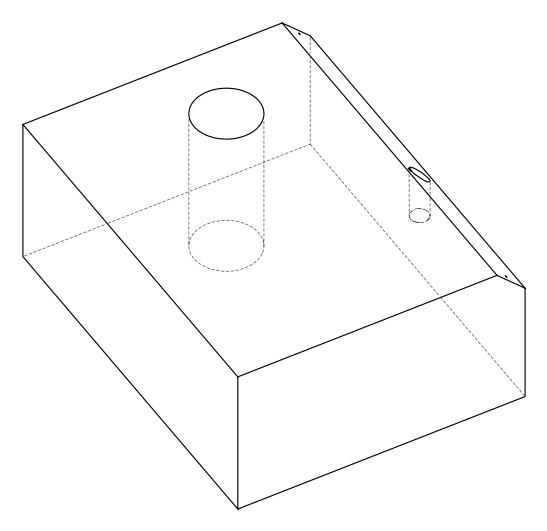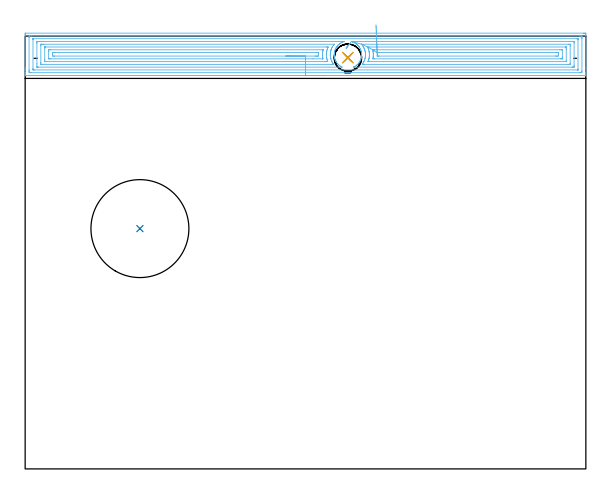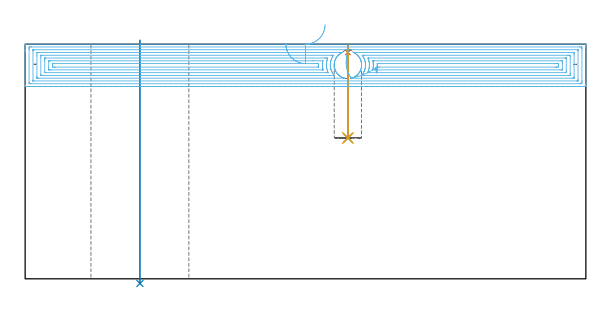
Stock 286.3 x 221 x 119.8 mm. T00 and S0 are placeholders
(PLAN: 6 operations, 5 tool changes, 19.6 min)
(1 SPOT_DRILL | STEP1POCKET | NXT0321_9005460120000 | 0.03 min | 320 mm3)
(2 INDEXABLE_INSERT_DRILL_THROUGH_HOLE_FROM_SOLID | STEP1HOLE | NXT0302_038 | 0.5 min | 235175 mm3)
(3 DRILL_BLIND_HOLE_INTO_CENTER | STEP1POCKET | NXT0301_055 | 0.19 min | 2412 mm3)
(4 DRILL_TO_ENLARGE_BLIND_HOLE | STEP1POCKET | UGT0301_374 | 0.19 min | 3619 mm3)
(5 BORE_BLIND_HOLE | STEP1POCKET | UGT0332_064 | 0.19 min | 1014 mm3)
(6 AREA_MILL | FG_CHAMFER_SURFACE | UGT0205_001 | 18.55 min | 65152 mm3)
(TOOL NXT0321_9005460120000 | NC Spot Drill, 142deg, 12mm, Carbide, Uncoated | D12 PA142 FL30 Z2)
(TOOL NXT0302_038 | Index. Insert Drill 50mm [880-D5000L50-04] | D50 PA176 FL200 Z2)
(TOOL NXT0301_055 | Carbide Drill 8.4mm [860.1-0840-042A1-MM 2214] | D8.4 PA140 FL61 Z2)
(TOOL UGT0301_374 | Twist Drill Flat Bottom 13 mm | D13 PA180 FL101 Z2)
(TOOL UGT0332_064 | 14 mm Boring Bar Slip Fit | D14)
(TOOL UGT0205_001 | Chamfer Mill 20 x 3 x 45 deg. | D20 FL50 Z2)
(OP 1 SPOT_DRILL)
G17 G21 G94 G90
T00 M6
G54
G17 G0 G90 X164.8 Y210. S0 M3
G43 Z129.8 H0
G94 G81 G98 Z115.597 F250. R119.2
G80
M5
M2
(OP 2 INDEXABLE_INSERT_DRILL_THROUGH_HOLE_FROM_SOLID)
G17 G21 G94 G90
T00 M6
G54
G17 G0 G90 X58.6 Y122.7 S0 M3
G43 Z129.8 H1
G94 G81 G98 Z-2.373 F250. R121.8
G80
M5
M2
(OP 3 DRILL_BLIND_HOLE_INTO_CENTER)
G17 G21 G94 G90
T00 M6
G54
G17 G0 G90 X164.8 Y210. S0 M3
G43 Z129.8 H1
G94 G81 G98 Z71.9 F250. R118.2
G80
M5
M2
(OP 4 DRILL_TO_ENLARGE_BLIND_HOLE)
G17 G21 G94 G90
T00 M6
G54
G17 G0 G90 X164.8 Y210. S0 M3
G43 Z129.8 H0
G94 G73 G98 Z71.9 F250. Q11.075 R118.2
G80
M5
M2
(OP 5 BORE_BLIND_HOLE)
G17 G21 G94 G90
T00 M6
G54
G17 G0 G90 X164.8 Y210. S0 M3
G43 Z129.8 H0
G94 G85 G98 Z71.9 F250. R118.2
G80
M5
M2
(OP 6 AREA_MILL)
G17 G21 G94 G90
T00 M6
G54
G17 G0 G90 X153.15 Y200.9 S1061 M3
G43 Z129.8 H0
G94 G1 X153.112 Z128.928 F250.
X152.998 Z128.063
X152.809 Z127.212
X152.547 Z126.38
X152.213 Z125.574
X151.81 Z124.8
X151.342 Z124.064
X150.81 Z123.372
X150.221 Z122.729
X149.578 Z122.14
X148.886 Z121.608
X148.15 Z121.14
X147.376 Z120.737
X146.57 Z120.403
X145.738 Z120.141
X144.886 Z119.952
X144.022 Z119.838
X143.15 Z119.8
X0.175
X0.01 Y200.903 Z119.788
X0.007 Y200.946 Z119.745
X0. Y201.344 Z119.356
Y201.662 Z119.038
Y202.358 Z118.338
Y203.595 Z117.102
Y204.137 Z116.558
Y204.756 Z115.94
Y221.932 Z98.765
X0.002 Y222.205 Z98.492
X0.01 Y222.492 Z98.206
X0.297 Y222.499 Z98.199
X285.108 Y222.5 Z98.2
X285.679 Y222.499 Z98.201
X286.243 Y222.494 Z98.204
X286.292 Y222.492 Z98.206
X286.296 Y221.932 Z98.765
X286.3 Y221.313 Z99.384
Y204.756 Z115.94
Y202.358 Z118.338
Y201.662 Z119.038
Y201.344 Z119.356
X286.293 Y200.946 Z119.745
X286.29 Y200.903 Z119.788
X286.125 Y200.9 Z119.8
X143.15
Y202.314 Z118.386
X3.302
X2.449 Y202.317 Z118.383
X2.409 Y202.319 Z118.381
X2.01 Y202.358 Z118.342
X2.003 Y202.762 Z117.938
X2.001 Y203.247 Z117.453
X2. Y203.654 Z117.046
X2.001 Y220.153 Z100.547
X2.002 Y220.557 Z100.143
X2.01 Y221.042 Z99.658
X2.37 Y221.081 Z99.619
X2.409 Y221.083 Z99.617
X3.259 Y221.086 Z99.614
X282.998
X283.851 Y221.083 Z99.617
X283.891 Y221.081 Z99.619
X284.29 Y221.042 Z99.658
X284.297 Y220.638 Z100.062
X284.299 Y220.153 Z100.547
X284.3 Y219.746 Z100.954
X284.299 Y203.247 Z117.453
X284.298 Y202.843 Z117.857
X284.29 Y202.358 Z118.342
X283.93 Y202.319 Z118.381
X283.891 Y202.317 Z118.383
X283.041 Y202.314 Z118.386
X143.15
Y203.728 Z116.972
X4.606 Y203.729 Z116.971
X4.196 Y203.731 Z116.969
X4.06 Y203.733 Z116.967
X4.019 Y203.735 Z116.965
X4.01 Y203.813 Z116.887
X4.005 Y203.942 Z116.758
X4.001 Y204.137 Z116.563
X4. Y204.332 Z116.368
Y219.263 Z101.437
X4.001 Y219.456 Z101.244
X4.01 Y219.652 Z101.048
X4.013 Y219.666 Z101.034
X4.018 Y219.668 Z101.032
X4.042 Y219.67 Z101.03
X4.093 Y219.671 Z101.029
X4.196 Y219.672
X281.694 Y219.671
X282.104 Y219.669 Z101.031
X282.24 Y219.667 Z101.033
X282.281 Y219.665 Z101.035
X282.29 Y219.588 Z101.112
X282.295 Y219.458 Z101.242
X282.299 Y219.263 Z101.437
X282.3 Y219.068 Z101.632
Y204.137 Z116.563
X282.299 Y203.943 Z116.757
X282.29 Y203.748 Z116.952
X282.287 Y203.734 Z116.966
X282.282 Y203.732 Z116.968
X282.258 Y203.73 Z116.97
X282.207 Y203.729 Z116.971
X282.104 Y203.728 Z116.972
X143.15
Y205.143 Z115.557
X6.76
X6.077 Y205.15 Z115.55
X6.01 Y205.16 Z115.54
X6.005 Y205.261 Z115.439
X6.002 Y205.474 Z115.226
X6. Y206.806 Z113.894
Y217.466 Z103.234
X6.002 Y217.92 Z102.78
X6.005 Y218.138 Z102.562
X6.01 Y218.241 Z102.459
X6.106 Y218.251 Z102.449
X6.877 Y218.257 Z102.443
X6.993
X162.808
X162.982 Y218.255 Z102.441
X163.019
X162.794 Y218.195 Z102.5
X162.35 Y218.049 Z102.649
X161.979 Y217.896 Z102.8
X161.614 Y217.73 Z102.97
X161.457 Y217.646 Z103.054
X161.005 Y217.368 Z103.331
X160.741 Y217.187 Z103.512
X160.564 Y217.066 Z103.634
X160.455 Y216.979 Z103.72
X160.286 Y216.843 Z103.855
X160.013 Y216.594 Z104.103
X159.972 Y216.557 Z104.14
X159.671 Y216.26 Z104.44
X159.576 Y216.149 Z104.549
X159.534 Y216.098 Z104.596
X159.512 Y216.074 Z104.623
X159.502 Y216.062 Z104.636
X159.458 Y216.012 Z104.687
X159.411 Y215.958 Z104.742
X159.084 Y215.521 Z105.179
X158.781 Y215.072 Z105.628
X158.55 Y214.631 Z106.069
X158.346 Y214.186 Z106.514
X158.18 Y213.746 Z106.954
X158.043 Y213.3 Z107.4
X157.956 Y212.942 Z107.758
X157.885 Y212.581 Z108.119
X157.864 Y212.415 Z108.285
X157.825 Y211.972 Z108.728
X157.808 Y211.529 Z109.171
X157.821 Y211.085 Z109.615
X157.858 Y210.643 Z110.057
X157.885 Y210.419 Z110.281
X157.95 Y210.087 Z110.613
X158.028 Y209.757 Z110.943
X158.16 Y209.311 Z111.389
X158.322 Y208.871 Z111.829
X158.523 Y208.424 Z112.276
X158.748 Y207.985 Z112.715
X158.778 Y207.933 Z112.767
X159.06 Y207.511 Z113.189
X159.363 Y207.1 Z113.6
X159.513 Y206.917 Z113.783
X159.671 Y206.739 Z113.961
X159.938 Y206.471 Z114.229
X160.216 Y206.214 Z114.486
X160.387 Y206.071 Z114.629
X160.564 Y205.932 Z114.768
X161.004 Y205.631 Z115.069
X161.457 Y205.352 Z115.348
X161.502 Y205.328 Z115.372
X161.682 Y205.239 Z115.461
X161.861 Y205.15 Z115.55
X161.586 Y205.144 Z115.556
X161.482 Y205.143 Z115.557
X143.15
Y206.557 Z114.143
X8.664
X8.018 Y206.56 Z114.14
X8.014 Y206.563 Z114.137
X8.005 Y206.573 Z114.127
X8.002 Y206.806 Z113.894
X8. Y207.467 Z113.233
Y216.364 Z104.336
X8.003 Y216.594 Z104.106
X8.007 Y216.759 Z103.941
X8.01 Y216.835 Z103.865
X8.163 Y216.838 Z103.862
X8.415 Y216.842 Z103.858
X8.664 Y216.843 Z103.857
X9.307
X157.709
X157.807 Y216.837 Z103.863
X157.789 Y216.808 Z103.892
X157.744 Y216.744 Z103.956
X157.632 Y216.594 Z104.106
X157.364 Y216.232 Z104.468
X156.992 Y215.704 Z104.996
X156.687 Y215.126 Z105.574
X156.542 Y214.814 Z105.886
X156.41 Y214.513 Z106.187
X156.192 Y213.924 Z106.776
X156.17 Y213.862 Z106.838
X156.107 Y213.659 Z107.041
X155.985 Y213.156 Z107.544
X155.961 Y213.035 Z107.665
X155.901 Y212.696 Z108.004
X155.864 Y212.387 Z108.313
X155.846 Y212.145 Z108.555
X155.818 Y211.543 Z109.157
X155.824 Y211.255 Z109.445
X155.835 Y210.985 Z109.715
X155.894 Y210.365 Z110.335
X155.958 Y210.001 Z110.699
X156.055 Y209.527 Z111.173
X156.069 Y209.476 Z111.224
X156.107 Y209.344 Z111.356
X156.371 Y208.586 Z112.114
X156.558 Y208.137 Z112.563
X156.78 Y207.696 Z113.004
X157.001 Y207.298 Z113.402
X157.325 Y206.806 Z113.894
X157.486 Y206.564 Z114.136
X157.248 Y206.56 Z114.14
X157.001 Y206.558 Z114.142
X156.358 Y206.557 Z114.143
X143.15
Y207.971 Z112.729
X10.451 Y207.972 Z112.728
X10.173 Y207.973 Z112.727
X10.068 Y207.976 Z112.724
X10.021 Y207.978 Z112.722
X10.01 Y208. Z112.7
X10.003 Y208.142 Z112.558
X10.001 Y208.586 Z112.114
X10. Y209.035 Z111.665
X10.001 Y214.814 Z105.886
X10.003 Y215.26 Z105.44
X10.01 Y215.412 Z105.288
X10.015 Y215.423 Z105.277
X10.028 Y215.425 Z105.275
X10.065 Y215.427 Z105.273
X10.142 Y215.428 Z105.272
X10.451 Y215.429 Z105.271
X153.703
X154.32 Y215.427 Z105.273
X154.6 Y215.425 Z105.275
X154.695 Y215.422 Z105.278
X154.67 Y215.355 Z105.345
X154.45 Y214.814 Z105.886
X154.413 Y214.721 Z105.979
X154.32 Y214.465 Z106.235
X154.152 Y213.924 Z106.776
X154.007 Y213.346 Z107.354
X153.947 Y213.035 Z107.665
X153.883 Y212.58 Z108.12
X153.845 Y212.145 Z108.555
X153.826 Y211.746 Z108.954
X153.825 Y211.255 Z109.445
X153.844 Y210.839 Z109.861
X153.89 Y210.365 Z110.335
X153.973 Y209.821 Z110.879
X154.051 Y209.476 Z111.224
X154.137 Y209.128 Z111.572
X154.298 Y208.608 Z112.092
X154.422 Y208.229 Z112.471
X154.496 Y207.978 Z112.722
X154.32 Y207.975 Z112.725
X154.042 Y207.973 Z112.727
X153.426 Y207.971 Z112.729
X153.15
X143.15
Y209.385 Z111.315
X13.132
X12.328 Y209.386 Z111.314
X12.238 Y209.388 Z111.312
X12.148 Y209.392 Z111.308
X12.01 Y209.403 Z111.297
X12.007 Y209.476 Z111.224
X12.002 Y209.711 Z110.989
X12. Y213.035 Z107.665
Y213.272 Z107.428
X12.004 Y213.924 Z106.776
X12.007 Y213.983 Z106.717
X12.01 Y214.006 Z106.694
X12.057 Y214.009 Z106.691
X12.149 Y214.013 Z106.687
X12.238 Y214.014 Z106.686
X13.041 Y214.015 Z106.685
X151.73 Y214.014 Z106.686
X151.911 Y214.013 Z106.687
X152.032 Y214.011 Z106.689
X152.119 Y214.008 Z106.692
X152.118 Y213.994 Z106.706
X152.106 Y213.924 Z106.776
X152.026 Y213.539 Z107.161
X151.937 Y213.035 Z107.665
X151.9 Y212.775 Z107.925
X151.844 Y212.145 Z108.555
X151.832 Y211.953 Z108.747
X151.825 Y211.255 Z109.445
X151.829 Y211.066 Z109.634
X151.885 Y210.365 Z110.335
X151.916 Y210.089 Z110.611
X152.014 Y209.476 Z111.224
X152.02 Y209.42 Z111.28
X152.022 Y209.392 Z111.308
X151.911 Y209.389 Z111.311
X151.73 Y209.386 Z111.314
X146.993 Y209.385 Z111.315
X143.15
Y210.799 Z109.901
X14.919 Y210.8 Z109.9
X14.481 Y210.802 Z109.898
X14.025 Y210.807 Z109.893
X14.001 Y211.255 Z109.445
X14. Y211.28 Z109.42
Y212.145 Z108.555
X14.001 Y212.169 Z108.531
X14.025 Y212.593 Z108.107
X14.464 Y212.598 Z108.102
X14.919 Y212.6 Z108.1
X15.355
X149.395
X149.694 Y212.597 Z108.103
X149.852 Y212.593 Z108.107
X149.853 Y212.491 Z108.209
X149.852 Y212.389 Z108.311
X149.834 Y212.163 Z108.537
Y212.145 Z108.555
X149.816 Y211.291 Z109.409
X149.817 Y211.255 Z109.445
X149.829 Y210.823 Z109.877
X149.409 Y210.806 Z109.894
X148.958 Y210.802 Z109.898
X148.522 Y210.8 Z109.9
X148.065 Y210.799 Z109.901
X143.15
X142.278 Z109.939
X141.414 Z110.052
X140.562 Z110.241
X139.73 Z110.504
X138.924 Z110.837
X138.15 Z111.24
X137.414 Z111.709
X136.722 Z112.24
X136.079 Z112.829
X135.49 Z113.473
X134.958 Z114.165
X134.49 Z114.901
X134.087 Z115.674
X133.753 Z116.48
X133.491 Z117.312
X133.302 Z118.164
X133.188 Z119.029
X133.15 Z119.901
G0 X165.015 Y216.229 Z116.348
G1 X164.728 Y215.867 Z115.608
X164.482 Y215.557 Z114.831
X164.28 Y215.301 Z114.022
X164.121 Y215.102 Z113.187
X164.009 Y214.96 Z112.334
X163.943 Y214.877 Z111.468
X163.924 Y214.853 Z110.596
X163.953 Y214.889 Z109.725
X164.028 Y214.985 Z108.861
X164.151 Y215.139 Z108.011
X164.318 Y215.35 Z107.182
X164.53 Y215.618 Z106.379
X164.785 Y215.939 Z105.609
X165.08 Y216.311 Z104.877
X165.414 Y216.732 Z104.19
X165.784 Y217.199 Z103.552
X166.187 Y217.707 Z102.969
X166.62 Y218.253 Z102.444
X166.622 Y218.255 Z102.442
X166.666 Y218.256 Z102.441
X166.83
X167.005 Y218.257 Z102.443
X279.54
X280.223 Y218.25 Z102.45
X280.29 Y218.24 Z102.46
X280.295 Y218.139 Z102.561
X280.298 Y217.926 Z102.774
X280.3 Y217.5 Z103.2
Y205.933 Z114.767
X280.298 Y205.48 Z115.22
X280.295 Y205.262 Z115.438
X280.29 Y205.159 Z115.541
X280.194 Y205.149 Z115.551
X279.423 Y205.143 Z115.557
X279.307
X167.865
X167.724 Y205.144 Z115.556
X167.722 Y205.145 Z115.555
X167.724 Y205.147 Z115.553
X168.091 Y205.328 Z115.372
X168.601 Y205.631 Z115.069
X169. Y205.912 Z114.788
X169.385 Y206.214 Z114.486
X169.494 Y206.311 Z114.389
X169.876 Y206.697 Z114.003
X170.237 Y207.1 Z113.6
X170.387 Y207.286 Z113.414
X170.626 Y207.631 Z113.069
X170.845 Y207.985 Z112.715
X171.074 Y208.418 Z112.282
X171.285 Y208.871 Z111.829
X171.44 Y209.311 Z111.389
X171.57 Y209.757 Z110.943
X171.668 Y210.199 Z110.501
X171.738 Y210.643 Z110.057
X171.78 Y211.085 Z109.615
X171.792 Y211.529 Z109.171
X171.775 Y211.972 Z108.728
X171.731 Y212.415 Z108.285
X171.658 Y212.859 Z107.841
X171.556 Y213.3 Z107.4
X171.429 Y213.724 Z106.976
X171.28 Y214.142 Z106.558
X171.261 Y214.186 Z106.514
X171.049 Y214.633 Z106.067
X170.812 Y215.072 Z105.628
X170.608 Y215.397 Z105.303
X170.4 Y215.695 Z105.005
X170.387 Y215.713 Z104.986
X170.356 Y215.752 Z104.947
X170.191 Y215.958 Z104.741
X170.017 Y216.149 Z104.55
X169.852 Y216.33 Z104.368
X169.589 Y216.594 Z104.104
X169.494 Y216.689 Z104.01
X169.407 Y216.768 Z103.931
X169.317 Y216.843 Z103.856
X169.064 Y217.038 Z103.661
X168.964 Y217.115 Z103.583
X168.601 Y217.372 Z103.328
X168.417 Y217.483 Z103.216
X168.296 Y217.557 Z103.143
X167.985 Y217.729 Z102.97
X167.724 Y217.851 Z102.845
X167.708 Y217.859 Z102.837
X167.439 Y217.969 Z102.728
X167.277 Y218.034 Z102.66
X167.264 Y218.039 Z102.655
X167.159 Y218.077 Z102.621
X167.048 Y218.115 Z102.583
X166.83 Y218.188 Z102.507
X166.815 Y218.194 Z102.502
X166.662 Y218.235 Z102.462
X166.62 Y218.253 Z102.444
X167.025 Y218.142 Z102.555
X167.809 Y217.928 Z102.772
X171.784 Y216.838 Z103.862
X171.793 Y216.839 Z103.861
X171.858 Y216.841 Z103.859
X171.942 Y216.843 Z103.857
X277.636
X278.282 Y216.84 Z103.86
X278.286 Y216.837 Z103.863
X278.295 Y216.827 Z103.873
X278.298 Y216.594 Z104.106
X278.3 Y215.933 Z104.767
Y207.035 Z113.665
X278.297 Y206.806 Z113.894
X278.293 Y206.641 Z114.059
X278.29 Y206.565 Z114.135
X278.137 Y206.562 Z114.138
X277.885 Y206.558 Z114.142
X277.636 Y206.557 Z114.143
X276.993
X173.085
X172.441 Y206.558 Z114.142
X172.268 Y206.561 Z114.139
X172.192 Y206.564 Z114.136
X172.128 Y206.577 Z114.123
X172.158 Y206.624 Z114.076
X172.192 Y206.676 Z114.024
X172.244 Y206.754 Z113.946
X172.279 Y206.806 Z113.894
X172.592 Y207.298 Z113.402
X172.818 Y207.696 Z113.004
X172.911 Y207.87 Z112.83
X173.085 Y208.218 Z112.482
X173.197 Y208.474 Z112.226
X173.241 Y208.586 Z112.114
X173.327 Y208.827 Z111.873
X173.52 Y209.476 Z111.224
X173.605 Y209.848 Z110.852
X173.697 Y210.365 Z110.335
X173.73 Y210.613 Z110.087
X173.775 Y211.255 Z109.445
X173.78 Y211.453 Z109.247
X173.753 Y212.145 Z108.555
X173.73 Y212.393 Z108.307
X173.632 Y213.035 Z107.665
X173.534 Y213.478 Z107.222
X173.403 Y213.924 Z106.776
X173.323 Y214.169 Z106.531
X173.238 Y214.407 Z106.293
X173.085 Y214.786 Z105.914
X173.071 Y214.814 Z105.886
X172.77 Y215.39 Z105.31
X172.593 Y215.704 Z104.996
X172.192 Y216.309 Z104.391
X171.971 Y216.594 Z104.106
X171.826 Y216.778 Z103.922
X171.791 Y216.826 Z103.874
X171.784 Y216.838 Z103.862
X174.903 Y215.423 Z105.277
X174.918 Y215.425 Z105.275
X174.956 Y215.427 Z105.273
X175.107 Y215.428 Z105.272
X275.849
X276.127 Y215.427 Z105.273
X276.232 Y215.424 Z105.276
X276.279 Y215.422 Z105.278
X276.29 Y215.4 Z105.3
X276.297 Y215.258 Z105.442
X276.299 Y214.814 Z105.886
X276.3 Y214.365 Z106.335
X276.299 Y208.586 Z112.114
X276.297 Y208.14 Z112.56
X276.29 Y207.988 Z112.712
X276.285 Y207.977 Z112.723
X276.272 Y207.975 Z112.725
X276.235 Y207.973 Z112.727
X276.158 Y207.972 Z112.728
X275.849 Y207.971 Z112.729
X175.489 Y207.972 Z112.728
X175.179 Y207.975 Z112.725
X175.121 Y207.978 Z112.722
X175.091 Y207.981 Z112.719
X175.102 Y208.013 Z112.687
X175.191 Y208.269 Z112.431
X175.294 Y208.586 Z112.114
X175.404 Y208.946 Z111.754
X175.546 Y209.476 Z111.224
X175.587 Y209.654 Z111.046
X175.713 Y210.365 Z110.335
X175.72 Y210.412 Z110.288
X175.766 Y210.958 Z109.742
X175.784 Y211.238 Z109.462
Y211.255 Z109.445
X175.766 Y212.077 Z108.623
X175.763 Y212.148 Z108.552
X175.705 Y212.614 Z108.086
X175.649 Y213.035 Z107.665
X175.627 Y213.173 Z107.527
X175.444 Y213.924 Z106.776
X175.312 Y214.376 Z106.324
X175.153 Y214.814 Z105.886
X175.073 Y215.013 Z105.687
X174.971 Y215.249 Z105.451
X174.927 Y215.352 Z105.348
X174.902 Y215.417 Z105.283
X174.903 Y215.423 Z105.277
X177.47 Y214.008 Z106.692
X178.447 Y214.015 Z106.685
X273.078
X273.972 Y214.014 Z106.686
X274.062 Y214.012 Z106.688
X274.152 Y214.008 Z106.692
X274.29 Y213.997 Z106.703
X274.293 Y213.924 Z106.776
X274.298 Y213.689 Z107.011
X274.3 Y210.365 Z110.335
Y210.128 Z110.572
X274.296 Y209.476 Z111.224
X274.293 Y209.417 Z111.283
X274.29 Y209.393 Z111.307
X274.242 Y209.39 Z111.31
X274.151 Y209.387 Z111.313
X274.062 Y209.386 Z111.314
X273.259 Y209.385 Z111.315
X178.447 Y209.386 Z111.314
X177.639 Y209.39 Z111.31
X177.615 Y209.392 Z111.308
X177.583 Y209.446 Z111.254
X177.584 Y209.476 Z111.224
X177.698 Y210.221 Z110.479
X177.713 Y210.365 Z110.335
X177.767 Y211.043 Z109.657
X177.775 Y211.255 Z109.445
X177.765 Y211.934 Z108.766
X177.754 Y212.145 Z108.555
X177.679 Y212.91 Z107.79
X177.658 Y213.035 Z107.665
X177.553 Y213.62 Z107.08
X177.47 Y214.008 Z106.692
X179.733 Y212.585 Z108.115
X179.783 Y212.594 Z108.106
X180.234 Y212.598 Z108.102
X180.671 Y212.6 Z108.1
X270.924
X271.381
X271.82 Y212.598 Z108.102
X272.275 Y212.593 Z108.107
X272.298 Y212.145 Z108.555
X272.299 Y212.12 Z108.58
Y211.255 Z109.445
Y211.231 Z109.469
X272.275 Y210.807 Z109.893
X271.836 Y210.802 Z109.898
X271.381 Y210.8 Z109.9
X270.945
X180.692
X180.234 Y210.801 Z109.899
X179.793 Y210.804 Z109.896
X179.772 Y210.806 Z109.894
X179.766 Y210.831 Z109.869
X179.775 Y211.255 Z109.445
X179.77 Y211.717 Z108.983
X179.755 Y212.145 Z108.555
X179.733 Y212.585 Z108.115
X179.706 Y213.228 Z107.526
X179.678 Y213.92 Z106.995
X179.647 Y214.655 Z106.526
X179.615 Y215.429 Z106.124
X179.582 Y216.234 Z105.79
X179.548 Y217.065 Z105.528
X179.513 Y217.916 Z105.34
X179.477 Y218.781 Z105.227
X179.441 Y219.652 Z105.189
X179.405 Y220.522 Z105.227
X179.37 Y221.386 Z105.341
X179.335 Y222.237 Z105.531
X179.3 Y223.069 Z105.793
X179.267 Y223.874 Z106.128
X179.235 Y224.647 Z106.531
X179.205 Y225.382 Z107.
X179.177 Y226.073 Z107.531
X179.15 Y226.715 Z108.121
G0 Z129.8
M5
M2
